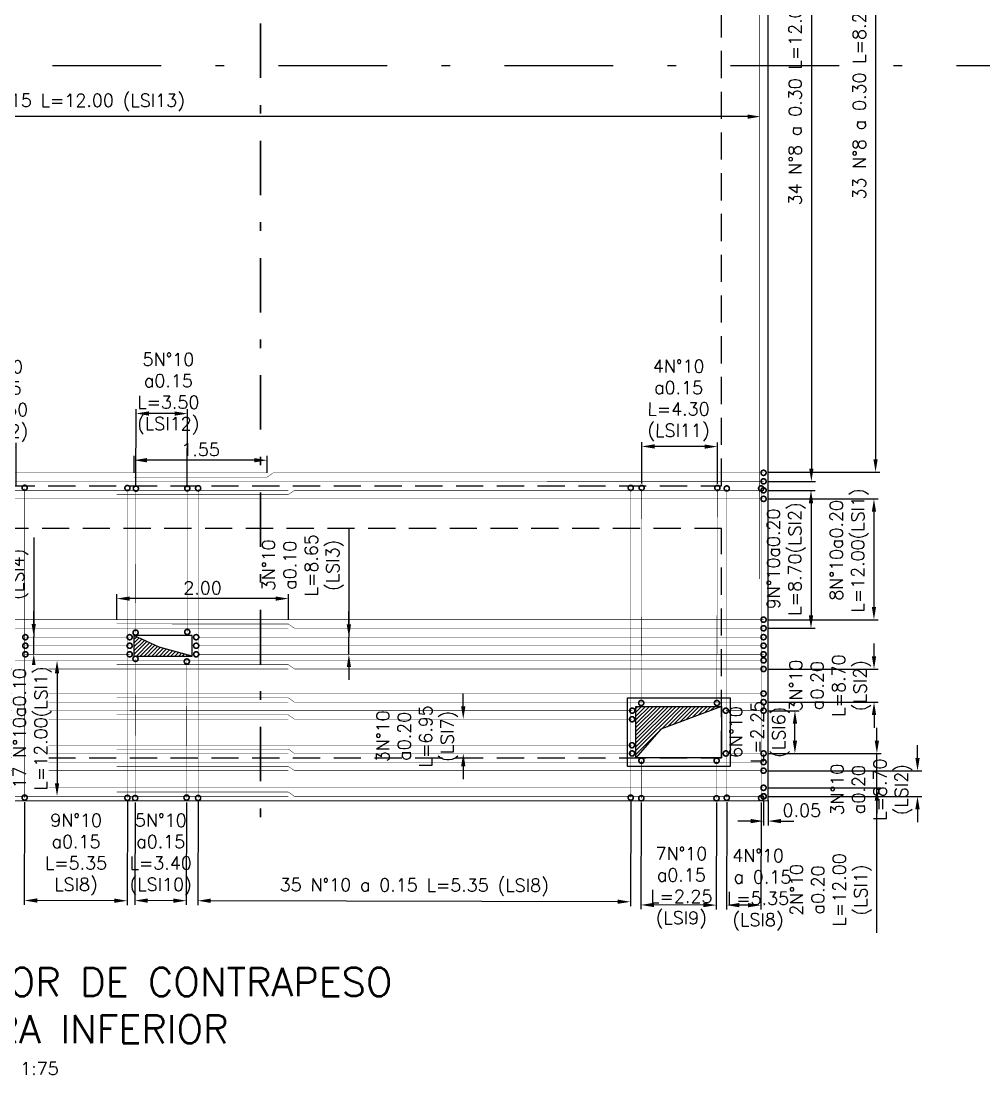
# Model space of a CAD drawing. Header units: metres. Extents: x 1080594 to 1081411, y 976871 to 977162.
# Drawn here: x 1081007.19 to 1081018.44, y 977027.62 to 977039.94 of the extents above; entities that cross this region are included whole.
import ezdxf

# ---------------------------------------------------------------- set-up
doc = ezdxf.new("R2010")
doc.units = ezdxf.units.M
doc.header["$LTSCALE"] = 25.4
for name, pattern in [('DASHDOT', [1, 0.5, -0.25, 0, -0.25]), ('DASHED2', [0.375, 0.25, -0.125]), ('HIDDEN', [0.375, 0.25, -0.125])]:
    doc.linetypes.add(name, pattern=pattern)
for name, color, linetype in [('CONTRAPESO', 3, 'Continuous'), ('DIMCONTRAPESO', 1, 'Continuous'), ('EJE PUENTE', 41, 'DASHDOT'), ('PROY', 9, 'HIDDEN'), ('PROYECC', 251, 'HIDDEN'), ('REF', 6, 'Continuous'), ('REF H', 6, 'Continuous'), ('REGL175', 7, 'Continuous')]:
    doc.layers.add(name, color=color, linetype=linetype)
doc.layers.add('COTA', color=1, linetype='Continuous', lineweight=30)
doc.layers.add('EJECONTRAPESO', color=41, linetype='DASHDOT', lineweight=30)
doc.styles.add('romans', font='romans.shx')
doc.dimstyles.new('Copy 75', dxfattribs={"dimtxt": 0.15, "dimasz": 0.15, "dimexe": 0.05, "dimexo": 0.05, "dimgap": 0.05, "dimtad": 1, "dimzin": 0, "dimdsep": 46, "dimtxsty": 'romans', "dimcen": 0.002, "dimclrd": 1, "dimclre": 1, "dimclrt": 3, "dimadec": 4, "dimazin": 0, "dimtfac": 1, "dimtofl": 0, "dimtmove": 1, "dimatfit": 3, "dimfxl": 1, "dimtolj": 1, "dimtzin": 0, "dimarcsym": 1})

# ---------------------------------------------------------------- blocks, each defined once
blk = doc.blocks.new('*D1448')
at = {"layer": 'Defpoints', "color": 0, "transparency": 16777216}
for p in [(1081015.872, 977044.18), (1081015.864, 977034.668), (1081017.172, 977034.668)]:
    blk.add_point(p, dxfattribs=at)
at = {"layer": 'DIMCONTRAPESO', "color": 1, "lineweight": -2, "transparency": 16777216}
for p, q in [((1081015.922, 977044.18), (1081017.222, 977044.18)), ((1081017.172, 977044.03), (1081017.172, 977034.818)), ((1081015.914, 977034.668), (1081017.222, 977034.668))]:
    blk.add_line(p, q, dxfattribs=at)
at = {"layer": 'DIMCONTRAPESO', "color": 1, "transparency": 16777216}
for points in [[(1081017.147, 977044.03), (1081017.197, 977044.03), (1081017.172, 977044.18)], [(1081017.147, 977034.818), (1081017.197, 977034.818), (1081017.172, 977034.668)]]:
    blk.add_solid(points, dxfattribs=at)
at = {"layer": 'DIMCONTRAPESO', "color": 3, "transparency": 16777216, "insert": (1081017.008, 977039.424), "char_height": 0.15, "attachment_point": 5, "rotation": 90, "style": 'romans'}
blk.add_mtext('\\A1;33 N°8 a 0.30 L=8.25 (LSI15)', dxfattribs=at)
blk = doc.blocks.new('*D1578')
at = {"layer": 'Defpoints', "color": 0, "transparency": 16777216}
for p in [(1081015.862, 977044.28), (1081015.864, 977034.559), (1081016.422, 977034.559)]:
    blk.add_point(p, dxfattribs=at)
at = {"layer": 'DIMCONTRAPESO', "color": 1, "lineweight": -2, "transparency": 16777216}
for p, q in [((1081015.912, 977044.28), (1081016.472, 977044.28)), ((1081016.422, 977044.13), (1081016.422, 977034.709)), ((1081015.914, 977034.559), (1081016.472, 977034.559))]:
    blk.add_line(p, q, dxfattribs=at)
at = {"layer": 'DIMCONTRAPESO', "color": 1, "transparency": 16777216}
for points in [[(1081016.397, 977044.13), (1081016.447, 977044.13), (1081016.422, 977044.28)], [(1081016.397, 977034.709), (1081016.447, 977034.709), (1081016.422, 977034.559)]]:
    blk.add_solid(points, dxfattribs=at)
at = {"layer": 'DIMCONTRAPESO', "color": 3, "transparency": 16777216, "insert": (1081016.258, 977039.42), "char_height": 0.15, "attachment_point": 5, "rotation": 90, "style": 'romans'}
blk.add_mtext('\\A1;34 N°8 a 0.30 L=12.00 (LSI14)', dxfattribs=at)
blk = doc.blocks.new('*D1451')
at = {"layer": 'Defpoints', "color": 0, "transparency": 16777216}
for p in [(1081015.864, 977030.878), (1081015.916, 977030.878), (1081015.916, 977030.589)]:
    blk.add_point(p, dxfattribs=at)
at = {"layer": 'DIMCONTRAPESO', "color": 1, "lineweight": -2, "transparency": 16777216}
for p, q in [((1081015.864, 977030.828), (1081015.864, 977030.539)), ((1081015.916, 977030.828), (1081015.916, 977030.539)), ((1081015.714, 977030.589), (1081015.564, 977030.589)), ((1081016.066, 977030.589), (1081016.216, 977030.589))]:
    blk.add_line(p, q, dxfattribs=at)
at = {"layer": 'DIMCONTRAPESO', "color": 1, "transparency": 16777216}
for points in [[(1081015.714, 977030.614), (1081015.714, 977030.564), (1081015.864, 977030.589)], [(1081016.066, 977030.614), (1081016.066, 977030.564), (1081015.916, 977030.589)]]:
    blk.add_solid(points, dxfattribs=at)
at = {"layer": 'DIMCONTRAPESO', "color": 3, "transparency": 16777216, "insert": (1081016.31, 977030.714), "char_height": 0.15, "attachment_point": 5, "style": 'romans'}
blk.add_mtext('\\A1;0.05', dxfattribs=at)
blk = doc.blocks.new('*D1452')
at = {"layer": 'Defpoints', "color": 0, "transparency": 16777216}
for p in [(1081015.864, 977034.354), (1081015.864, 977032.942), (1081017.153, 977032.942)]:
    blk.add_point(p, dxfattribs=at)
at = {"layer": 'DIMCONTRAPESO', "color": 1, "lineweight": -2, "transparency": 16777216}
for p, q in [((1081015.914, 977034.354), (1081017.203, 977034.354)), ((1081017.153, 977034.204), (1081017.153, 977033.092)), ((1081015.914, 977032.942), (1081017.203, 977032.942))]:
    blk.add_line(p, q, dxfattribs=at)
at = {"layer": 'DIMCONTRAPESO', "color": 1, "transparency": 16777216}
for points in [[(1081017.128, 977034.204), (1081017.178, 977034.204), (1081017.153, 977034.354)], [(1081017.128, 977033.092), (1081017.178, 977033.092), (1081017.153, 977032.942)]]:
    blk.add_solid(points, dxfattribs=at)
at = {"layer": 'DIMCONTRAPESO', "color": 3, "transparency": 16777216, "insert": (1081016.864, 977033.753), "char_height": 0.15, "attachment_point": 5, "rotation": 90, "style": 'romans'}
blk.add_mtext('\\A1;8N°10a0.20\\PL=12.00(LSI1)', dxfattribs=at)
blk = doc.blocks.new('*D1579')
at = {"layer": 'Defpoints', "color": 0, "transparency": 16777216}
for p in [(1081015.864, 977032.366), (1081017.154, 977032.366), (1081015.864, 977031.979)]:
    blk.add_point(p, dxfattribs=at)
at = {"layer": 'DIMCONTRAPESO', "color": 1, "lineweight": -2, "transparency": 16777216}
for p, q in [((1081017.154, 977032.516), (1081017.154, 977032.666)), ((1081015.914, 977032.366), (1081017.204, 977032.366)), ((1081015.914, 977031.979), (1081017.204, 977031.979)), ((1081017.154, 977031.829), (1081017.154, 977031.679))]:
    blk.add_line(p, q, dxfattribs=at)
at = {"layer": 'DIMCONTRAPESO', "color": 1, "transparency": 16777216}
for points in [[(1081017.129, 977032.516), (1081017.179, 977032.516), (1081017.154, 977032.366)], [(1081017.129, 977031.829), (1081017.179, 977031.829), (1081017.154, 977031.979)]]:
    blk.add_solid(points, dxfattribs=at)
at = {"layer": 'DIMCONTRAPESO', "color": 3, "transparency": 16777216, "insert": (1081016.64, 977032.173), "char_height": 0.15, "attachment_point": 5, "rotation": 90, "style": 'romans'}
blk.add_mtext('\\A1;3N°10\\Pa0.20\\PL=8.70\\P(LSI2)', dxfattribs=at)
blk = doc.blocks.new('*D1580')
at = {"layer": 'Defpoints', "color": 0, "transparency": 16777216}
for p in [(1081015.864, 977031.879), (1081016.23, 977031.879), (1081015.864, 977031.379)]:
    blk.add_point(p, dxfattribs=at)
at = {"layer": 'DIMCONTRAPESO', "color": 1, "lineweight": -2, "transparency": 16777216}
for p, q in [((1081015.914, 977031.879), (1081016.28, 977031.879)), ((1081016.23, 977031.529), (1081016.23, 977031.729)), ((1081015.914, 977031.379), (1081016.28, 977031.379))]:
    blk.add_line(p, q, dxfattribs=at)
at = {"layer": 'DIMCONTRAPESO', "color": 1, "transparency": 16777216}
for points in [[(1081016.205, 977031.729), (1081016.255, 977031.729), (1081016.23, 977031.879)], [(1081016.205, 977031.529), (1081016.255, 977031.529), (1081016.23, 977031.379)]]:
    blk.add_solid(points, dxfattribs=at)
at = {"layer": 'DIMCONTRAPESO', "color": 3, "transparency": 16777216, "insert": (1081015.815, 977031.629), "char_height": 0.15, "attachment_point": 5, "rotation": 90, "style": 'romans'}
blk.add_mtext('\\A1;6N°10\\PL=2.25\\P(LSI6)', dxfattribs=at)
blk = doc.blocks.new('*D1453')
at = {"layer": 'Defpoints', "color": 0, "transparency": 16777216}
for p in [(1081015.864, 977031.176), (1081017.662, 977031.176), (1081015.864, 977030.878)]:
    blk.add_point(p, dxfattribs=at)
at = {"layer": 'DIMCONTRAPESO', "color": 1, "lineweight": -2, "transparency": 16777216}
for p, q in [((1081017.662, 977031.326), (1081017.662, 977031.476)), ((1081015.914, 977031.176), (1081017.712, 977031.176)), ((1081015.914, 977030.878), (1081017.712, 977030.878)), ((1081017.662, 977030.728), (1081017.662, 977030.578))]:
    blk.add_line(p, q, dxfattribs=at)
at = {"layer": 'DIMCONTRAPESO', "color": 1, "transparency": 16777216}
for points in [[(1081017.637, 977031.326), (1081017.687, 977031.326), (1081017.662, 977031.176)], [(1081017.637, 977030.728), (1081017.687, 977030.728), (1081017.662, 977030.878)]]:
    blk.add_solid(points, dxfattribs=at)
at = {"layer": 'DIMCONTRAPESO', "color": 3, "transparency": 16777216, "insert": (1081017.123, 977030.957), "char_height": 0.15, "attachment_point": 5, "rotation": 90, "style": 'romans'}
blk.add_mtext('\\A1;3N°10\\Pa0.20\\PL=8.70\\P(LSI2)', dxfattribs=at)
blk = doc.blocks.new('*D1454')
at = {"layer": 'Defpoints', "color": 0, "transparency": 16777216}
for p in [(1081015.864, 977034.454), (1081015.863, 977032.842), (1081016.418, 977032.842)]:
    blk.add_point(p, dxfattribs=at)
at = {"layer": 'DIMCONTRAPESO', "color": 1, "lineweight": -2, "transparency": 16777216}
for p, q in [((1081015.914, 977034.454), (1081016.468, 977034.454)), ((1081016.418, 977034.304), (1081016.418, 977032.992)), ((1081015.913, 977032.842), (1081016.468, 977032.842))]:
    blk.add_line(p, q, dxfattribs=at)
at = {"layer": 'DIMCONTRAPESO', "color": 1, "transparency": 16777216}
for points in [[(1081016.393, 977034.304), (1081016.443, 977034.304), (1081016.418, 977034.454)], [(1081016.393, 977032.992), (1081016.443, 977032.992), (1081016.418, 977032.842)]]:
    blk.add_solid(points, dxfattribs=at)
at = {"layer": 'DIMCONTRAPESO', "color": 3, "transparency": 16777216, "insert": (1081016.129, 977033.653), "char_height": 0.15, "attachment_point": 5, "rotation": 90, "style": 'romans'}
blk.add_mtext('\\A1;9N°10a0.20\\PL=8.70(LSI2)', dxfattribs=at)
blk = doc.blocks.new('*D1582')
at = {"layer": 'Defpoints', "color": 0, "transparency": 16777216}
for p in [(1081012.356, 977031.78), (1081012.356, 977031.78), (1081012.356, 977031.38)]:
    blk.add_point(p, dxfattribs=at)
at = {"layer": 'DIMCONTRAPESO', "color": 1, "lineweight": -2, "transparency": 16777216}
for p, q in [((1081012.356, 977031.93), (1081012.356, 977032.08)), ((1081012.306, 977031.78), (1081012.306, 977031.78)), ((1081012.356, 977031.23), (1081012.356, 977031.08))]:
    blk.add_line(p, q, dxfattribs=at)
at = {"layer": 'DIMCONTRAPESO', "color": 1, "transparency": 16777216}
for points in [[(1081012.331, 977031.93), (1081012.381, 977031.93), (1081012.356, 977031.78)], [(1081012.331, 977031.23), (1081012.381, 977031.23), (1081012.356, 977031.38)]]:
    blk.add_solid(points, dxfattribs=at)
at = {"layer": 'DIMCONTRAPESO', "color": 3, "transparency": 16777216, "insert": (1081011.817, 977031.58), "char_height": 0.15, "attachment_point": 5, "rotation": 90, "style": 'romans'}
blk.add_mtext('\\A1;3N°10\\Pa0.20\\PL=6.95\\P(LSI7)', dxfattribs=at)
blk = doc.blocks.new('*D1455')
at = {"layer": 'Defpoints', "color": 0, "transparency": 16777216}
for p in [(1081011.02, 977032.738), (1081011.02, 977032.738), (1081011.02, 977032.538)]:
    blk.add_point(p, dxfattribs=at)
at = {"layer": 'DIMCONTRAPESO', "color": 1, "lineweight": -2, "transparency": 16777216}
for p, q in [((1081011.02, 977034.008), (1081011.02, 977032.738)), ((1081011.02, 977032.888), (1081011.02, 977033.038)), ((1081011.02, 977032.538), (1081011.02, 977032.738)), ((1081011.02, 977032.388), (1081011.02, 977032.238))]:
    blk.add_line(p, q, dxfattribs=at)
at = {"layer": 'DIMCONTRAPESO', "color": 1, "transparency": 16777216}
for points in [[(1081010.995, 977032.888), (1081011.045, 977032.888), (1081011.02, 977032.738)], [(1081010.995, 977032.388), (1081011.045, 977032.388), (1081011.02, 977032.538)]]:
    blk.add_solid(points, dxfattribs=at)
at = {"layer": 'DIMCONTRAPESO', "color": 3, "transparency": 16777216, "insert": (1081010.481, 977033.579), "char_height": 0.15, "attachment_point": 5, "rotation": 90, "style": 'romans'}
blk.add_mtext('\\A1;3N°10\\Pa0.10\\PL=8.65\\P(LSI3)', dxfattribs=at)
blk = doc.blocks.new('*D1459')
at = {"layer": 'Defpoints', "color": 0, "transparency": 16777216}
for p in [(1080998.979, 977038.821), (1080998.979, 977038.821), (1081015.829, 977038.821)]:
    blk.add_point(p, dxfattribs=at)
at = {"layer": 'DIMCONTRAPESO', "color": 1, "lineweight": -2, "transparency": 16777216}
blk.add_line((1081015.679, 977038.821), (1080999.129, 977038.821), dxfattribs=at)
at = {"layer": 'DIMCONTRAPESO', "color": 1, "transparency": 16777216}
for points in [[(1080999.129, 977038.846), (1080999.129, 977038.796), (1080998.979, 977038.821)], [(1081015.679, 977038.846), (1081015.679, 977038.796), (1081015.829, 977038.821)]]:
    blk.add_solid(points, dxfattribs=at)
at = {"layer": 'DIMCONTRAPESO', "color": 3, "transparency": 16777216, "insert": (1081007.404, 977038.986), "char_height": 0.15, "attachment_point": 5, "style": 'romans'}
blk.add_mtext('\\A1;114 N°8 a 0.15 L=12.00 (LSI13)', dxfattribs=at)
blk = doc.blocks.new('*D1460')
at = {"layer": 'Defpoints', "color": 0, "transparency": 16777216}
for p in [(1081009.259, 977030.888), (1081014.312, 977030.878), (1081009.256, 977029.658)]:
    blk.add_point(p, dxfattribs=at)
at = {"layer": 'DIMCONTRAPESO', "color": 1, "lineweight": -2, "transparency": 16777216}
for p, q in [((1081009.258, 977030.838), (1081009.256, 977029.608)), ((1081014.312, 977030.828), (1081014.309, 977029.596)), ((1081014.159, 977029.647), (1081009.406, 977029.658))]:
    blk.add_line(p, q, dxfattribs=at)
at = {"layer": 'DIMCONTRAPESO', "color": 1, "transparency": 16777216}
for points in [[(1081009.406, 977029.683), (1081009.406, 977029.633), (1081009.256, 977029.658)], [(1081014.159, 977029.672), (1081014.159, 977029.622), (1081014.309, 977029.646)]]:
    blk.add_solid(points, dxfattribs=at)
at = {"layer": 'DIMCONTRAPESO', "color": 3, "transparency": 16777216, "insert": (1081011.783, 977029.817), "char_height": 0.15, "attachment_point": 5, "rotation": 359.8664, "style": 'romans'}
blk.add_mtext('\\A1;35 N°10 a 0.15 L=5.35 (LSI8)', dxfattribs=at)
blk = doc.blocks.new('*D1461')
at = {"layer": 'Defpoints', "color": 0, "transparency": 16777216}
for p in [(1081008.433, 977030.886), (1081007.232, 977030.861), (1081007.23, 977029.661)]:
    blk.add_point(p, dxfattribs=at)
at = {"layer": 'DIMCONTRAPESO', "color": 1, "lineweight": -2, "transparency": 16777216}
for p, q in [((1081007.232, 977030.811), (1081007.229, 977029.611)), ((1081008.433, 977030.836), (1081008.43, 977029.608)), ((1081008.28, 977029.659), (1081007.38, 977029.661))]:
    blk.add_line(p, q, dxfattribs=at)
at = {"layer": 'DIMCONTRAPESO', "color": 1, "transparency": 16777216}
for points in [[(1081007.38, 977029.686), (1081007.379, 977029.636), (1081007.23, 977029.661)], [(1081008.28, 977029.684), (1081008.28, 977029.634), (1081008.43, 977029.658)]]:
    blk.add_solid(points, dxfattribs=at)
at = {"layer": 'DIMCONTRAPESO', "color": 3, "transparency": 16777216, "insert": (1081007.833, 977030.199), "char_height": 0.15, "attachment_point": 5, "rotation": 359.8664, "style": 'romans'}
blk.add_mtext('\\A1;9N°10\\Pa0.15\\PL=5.35\\PLSI8)', dxfattribs=at)
blk = doc.blocks.new('*D1462')
at = {"layer": 'Defpoints', "color": 0, "transparency": 16777216}
for p in [(1081014.435, 977030.855), (1081015.314, 977030.855), (1081014.432, 977029.609)]:
    blk.add_point(p, dxfattribs=at)
at = {"layer": 'DIMCONTRAPESO', "color": 1, "lineweight": -2, "transparency": 16777216}
for p, q in [((1081014.435, 977030.805), (1081014.432, 977029.559)), ((1081015.314, 977030.805), (1081015.311, 977029.557)), ((1081015.162, 977029.608), (1081014.582, 977029.609))]:
    blk.add_line(p, q, dxfattribs=at)
at = {"layer": 'DIMCONTRAPESO', "color": 1, "transparency": 16777216}
for points in [[(1081014.582, 977029.634), (1081014.582, 977029.584), (1081014.432, 977029.609)], [(1081015.162, 977029.633), (1081015.161, 977029.583), (1081015.312, 977029.607)]]:
    blk.add_solid(points, dxfattribs=at)
at = {"layer": 'DIMCONTRAPESO', "color": 3, "transparency": 16777216, "insert": (1081014.903, 977029.809), "char_height": 0.15, "attachment_point": 5, "rotation": 359.8664, "style": 'romans'}
blk.add_mtext('\\A1;7N°10\\Pa0.15\\PL=2.25\\P(LSI9)', dxfattribs=at)
blk = doc.blocks.new('*D1463')
at = {"layer": 'Defpoints', "color": 0, "transparency": 16777216}
for p in [(1081015.434, 977030.861), (1081015.835, 977030.857), (1081015.431, 977029.607)]:
    blk.add_point(p, dxfattribs=at)
at = {"layer": 'DIMCONTRAPESO', "color": 1, "lineweight": -2, "transparency": 16777216}
for p, q in [((1081015.434, 977030.811), (1081015.431, 977029.557)), ((1081015.835, 977030.807), (1081015.832, 977029.556)), ((1081015.682, 977029.606), (1081015.581, 977029.607))]:
    blk.add_line(p, q, dxfattribs=at)
at = {"layer": 'DIMCONTRAPESO', "color": 1, "transparency": 16777216}
for points in [[(1081015.581, 977029.632), (1081015.581, 977029.582), (1081015.431, 977029.607)], [(1081015.683, 977029.631), (1081015.682, 977029.581), (1081015.832, 977029.606)]]:
    blk.add_solid(points, dxfattribs=at)
at = {"layer": 'DIMCONTRAPESO', "color": 3, "transparency": 16777216, "insert": (1081015.799, 977029.786), "char_height": 0.15, "attachment_point": 5, "rotation": 359.8664, "style": 'romans'}
blk.add_mtext('\\A1;4N°10\\P a 0.15\\PL=5.35\\P(LSI8)', dxfattribs=at)
blk = doc.blocks.new('*D1464')
at = {"layer": 'Defpoints', "color": 0, "transparency": 16777216}
for p in [(1081008.524, 977030.857), (1081009.124, 977030.856), (1081008.521, 977029.66)]:
    blk.add_point(p, dxfattribs=at)
at = {"layer": 'DIMCONTRAPESO', "color": 1, "lineweight": -2, "transparency": 16777216}
for p, q in [((1081008.524, 977030.807), (1081008.521, 977029.61)), ((1081009.124, 977030.806), (1081009.121, 977029.609)), ((1081008.971, 977029.659), (1081008.671, 977029.66))]:
    blk.add_line(p, q, dxfattribs=at)
at = {"layer": 'DIMCONTRAPESO', "color": 1, "transparency": 16777216}
for points in [[(1081008.671, 977029.685), (1081008.671, 977029.635), (1081008.521, 977029.66)], [(1081008.971, 977029.684), (1081008.971, 977029.634), (1081009.121, 977029.659)]]:
    blk.add_solid(points, dxfattribs=at)
at = {"layer": 'DIMCONTRAPESO', "color": 3, "transparency": 16777216, "insert": (1081008.822, 977030.199), "char_height": 0.15, "attachment_point": 5, "rotation": 359.8664, "style": 'romans'}
blk.add_mtext('\\A1;5N°10\\Pa0.15\\PL=3.40\\P(LSI10)', dxfattribs=at)
blk = doc.blocks.new('*D1465')
at = {"layer": 'Defpoints', "color": 0, "transparency": 16777216}
for p in [(1081008.534, 977035.352), (1081008.532, 977034.444), (1081009.132, 977034.443)]:
    blk.add_point(p, dxfattribs=at)
at = {"layer": 'DIMCONTRAPESO', "color": 1, "lineweight": -2, "transparency": 16777216}
for p, q in [((1081008.532, 977034.494), (1081008.534, 977035.402)), ((1081008.984, 977035.351), (1081008.684, 977035.352)), ((1081009.132, 977034.493), (1081009.134, 977035.401))]:
    blk.add_line(p, q, dxfattribs=at)
at = {"layer": 'DIMCONTRAPESO', "color": 1, "transparency": 16777216}
for points in [[(1081008.684, 977035.377), (1081008.684, 977035.327), (1081008.534, 977035.352)], [(1081008.984, 977035.376), (1081008.984, 977035.326), (1081009.134, 977035.351)]]:
    blk.add_solid(points, dxfattribs=at)
at = {"layer": 'DIMCONTRAPESO', "color": 3, "transparency": 16777216, "insert": (1081008.911, 977035.584), "char_height": 0.15, "attachment_point": 5, "rotation": 359.8664, "style": 'romans'}
blk.add_mtext('\\A1;5N°10\\Pa0.15\\PL=3.50\\P(LSI12)', dxfattribs=at)
blk = doc.blocks.new('*D1466')
at = {"layer": 'Defpoints', "color": 0, "transparency": 16777216}
for p in [(1081014.441, 977034.967), (1081014.44, 977034.483), (1081015.324, 977034.482)]:
    blk.add_point(p, dxfattribs=at)
at = {"layer": 'DIMCONTRAPESO', "color": 1, "lineweight": -2, "transparency": 16777216}
for p, q in [((1081014.44, 977034.533), (1081014.441, 977035.017)), ((1081015.175, 977034.965), (1081014.591, 977034.967)), ((1081015.324, 977034.532), (1081015.325, 977035.015))]:
    blk.add_line(p, q, dxfattribs=at)
at = {"layer": 'DIMCONTRAPESO', "color": 1, "transparency": 16777216}
for points in [[(1081014.591, 977034.992), (1081014.591, 977034.942), (1081014.441, 977034.967)], [(1081015.175, 977034.99), (1081015.175, 977034.94), (1081015.325, 977034.965)]]:
    blk.add_solid(points, dxfattribs=at)
at = {"layer": 'DIMCONTRAPESO', "color": 3, "transparency": 16777216, "insert": (1081014.871, 977035.505), "char_height": 0.15, "attachment_point": 5, "rotation": 359.8664, "style": 'romans'}
blk.add_mtext('\\A1;4N°10\\Pa0.15\\PL=4.30\\P(LSI11)', dxfattribs=at)
blk = doc.blocks.new('*D1467')
at = {"layer": 'Defpoints', "color": 0, "transparency": 16777216}
for p in [(1081008.309, 977033.189), (1081008.309, 977032.893), (1081010.313, 977032.892)]:
    blk.add_point(p, dxfattribs=at)
at = {"layer": 'DIMCONTRAPESO', "color": 1, "lineweight": -2, "transparency": 16777216}
for p, q in [((1081008.309, 977032.943), (1081008.309, 977033.239)), ((1081010.313, 977032.942), (1081010.313, 977033.239)), ((1081010.163, 977033.189), (1081008.459, 977033.189))]:
    blk.add_line(p, q, dxfattribs=at)
at = {"layer": 'DIMCONTRAPESO', "color": 1, "transparency": 16777216}
for points in [[(1081008.459, 977033.214), (1081008.459, 977033.164), (1081008.309, 977033.189)], [(1081010.163, 977033.214), (1081010.163, 977033.164), (1081010.313, 977033.189)]]:
    blk.add_solid(points, dxfattribs=at)
at = {"layer": 'DIMCONTRAPESO', "color": 3, "transparency": 16777216, "insert": (1081009.311, 977033.314), "char_height": 0.15, "attachment_point": 5, "style": 'romans'}
blk.add_mtext('\\A1;2.00', dxfattribs=at)
blk = doc.blocks.new('*D1468')
at = {"layer": 'Defpoints', "color": 0, "transparency": 16777216}
for p in [(1081007.339, 977032.743), (1081007.339, 977032.743), (1081007.339, 977032.543)]:
    blk.add_point(p, dxfattribs=at)
at = {"layer": 'DIMCONTRAPESO', "color": 1, "lineweight": -2, "transparency": 16777216}
for p, q in [((1081007.339, 977033.903), (1081007.339, 977032.743)), ((1081007.339, 977032.893), (1081007.339, 977033.043)), ((1081007.339, 977032.543), (1081007.339, 977032.743)), ((1081007.339, 977032.393), (1081007.339, 977032.243))]:
    blk.add_line(p, q, dxfattribs=at)
at = {"layer": 'DIMCONTRAPESO', "color": 1, "transparency": 16777216}
for points in [[(1081007.314, 977032.893), (1081007.364, 977032.893), (1081007.339, 977032.743)], [(1081007.314, 977032.393), (1081007.364, 977032.393), (1081007.339, 977032.543)]]:
    blk.add_solid(points, dxfattribs=at)
at = {"layer": 'DIMCONTRAPESO', "color": 3, "transparency": 16777216, "insert": (1081006.799, 977033.475), "char_height": 0.15, "attachment_point": 5, "rotation": 90, "style": 'romans'}
blk.add_mtext('\\A1;3N°10\\Pa0.10\\PL=3.55\\P(LSI4)', dxfattribs=at)
blk = doc.blocks.new('*D1474')
at = {"layer": 'Defpoints', "color": 0, "transparency": 16777216}
for p in [(1081007.611, 977032.467), (1081007.611, 977030.879), (1081007.611, 977030.879)]:
    blk.add_point(p, dxfattribs=at)
at = {"layer": 'DIMCONTRAPESO', "color": 1, "lineweight": -2, "transparency": 16777216}
for p, q in [((1081007.611, 977032.317), (1081007.611, 977031.029)), ((1081007.661, 977030.879), (1081007.661, 977030.879))]:
    blk.add_line(p, q, dxfattribs=at)
at = {"layer": 'DIMCONTRAPESO', "color": 3, "transparency": 16777216, "insert": (1081007.322, 977031.673), "char_height": 0.15, "attachment_point": 5, "rotation": 90, "style": 'romans', "bg_fill": 3, "box_fill_scale": 1.1, "bg_fill_color": 256, "bg_fill_true_color": 13158600, "bg_fill_transparency": 0}
blk.add_mtext('\\A1;17 N°10a0.10\\PL=12.00(LSI1)', dxfattribs=at)
at = {"layer": 'DIMCONTRAPESO', "color": 1, "transparency": 16777216}
for points in [[(1081007.586, 977032.317), (1081007.636, 977032.317), (1081007.611, 977032.467)], [(1081007.586, 977031.029), (1081007.636, 977031.029), (1081007.611, 977030.879)]]:
    blk.add_solid(points, dxfattribs=at)
blk = doc.blocks.new('*D1483')
at = {"layer": 'Defpoints', "color": 0, "transparency": 16777216}
for p in [(1081006.533, 977034.96), (1081006.532, 977034.449), (1081007.132, 977034.447)]:
    blk.add_point(p, dxfattribs=at)
at = {"layer": 'DIMCONTRAPESO', "color": 1, "lineweight": -2, "transparency": 16777216}
for p, q in [((1081006.532, 977034.499), (1081006.533, 977035.01)), ((1081006.983, 977034.959), (1081006.683, 977034.959)), ((1081007.132, 977034.497), (1081007.133, 977035.008))]:
    blk.add_line(p, q, dxfattribs=at)
at = {"layer": 'DIMCONTRAPESO', "color": 1, "transparency": 16777216}
for points in [[(1081006.683, 977034.984), (1081006.683, 977034.934), (1081006.533, 977034.96)], [(1081006.983, 977034.984), (1081006.983, 977034.934), (1081007.133, 977034.958)]]:
    blk.add_solid(points, dxfattribs=at)
at = {"layer": 'DIMCONTRAPESO', "color": 3, "transparency": 16777216, "insert": (1081006.911, 977035.498), "char_height": 0.15, "attachment_point": 5, "rotation": 359.8664, "style": 'romans'}
blk.add_mtext('\\A1;5N°10\\Pa0.15\\PL=3.50\\P(LSI12)', dxfattribs=at)
blk = doc.blocks.new('*D1487')
at = {"layer": 'Defpoints', "color": 0, "transparency": 16777216}
for p in [(1081015.864, 977031.378), (1081017.187, 977031.378), (1081015.864, 977030.978)]:
    blk.add_point(p, dxfattribs=at)
at = {"layer": 'DIMCONTRAPESO', "color": 1, "lineweight": -2, "transparency": 16777216}
for p, q in [((1081017.187, 977031.528), (1081017.187, 977031.678)), ((1081015.914, 977031.378), (1081017.237, 977031.378)), ((1081017.187, 977030.978), (1081017.187, 977031.378)), ((1081015.914, 977030.978), (1081017.237, 977030.978)), ((1081017.187, 977029.285), (1081017.187, 977030.978)), ((1081017.187, 977030.828), (1081017.187, 977030.678))]:
    blk.add_line(p, q, dxfattribs=at)
at = {"layer": 'DIMCONTRAPESO', "color": 1, "transparency": 16777216}
for points in [[(1081017.162, 977031.528), (1081017.212, 977031.528), (1081017.187, 977031.378)], [(1081017.162, 977030.828), (1081017.212, 977030.828), (1081017.187, 977030.978)]]:
    blk.add_solid(points, dxfattribs=at)
at = {"layer": 'DIMCONTRAPESO', "color": 3, "transparency": 16777216, "insert": (1081016.648, 977029.785), "char_height": 0.15, "attachment_point": 5, "rotation": 90, "style": 'romans'}
blk.add_mtext('\\A1;2N°10\\Pa0.20\\PL=12.00\\P(LSI1)', dxfattribs=at)
blk = doc.blocks.new('*D1526')
at = {"layer": 'Defpoints', "color": 0, "transparency": 16777216}
for p in [(1081008.511, 977034.806), (1081008.511, 977034.608), (1081010.064, 977034.607)]:
    blk.add_point(p, dxfattribs=at)
at = {"layer": 'DIMCONTRAPESO', "color": 1, "lineweight": -2, "transparency": 16777216}
for p, q in [((1081008.511, 977034.658), (1081008.511, 977034.856)), ((1081010.064, 977034.657), (1081010.064, 977034.856)), ((1081009.914, 977034.806), (1081008.661, 977034.806))]:
    blk.add_line(p, q, dxfattribs=at)
at = {"layer": 'DIMCONTRAPESO', "color": 1, "transparency": 16777216}
for points in [[(1081008.661, 977034.831), (1081008.661, 977034.781), (1081008.511, 977034.806)], [(1081009.914, 977034.831), (1081009.914, 977034.781), (1081010.064, 977034.806)]]:
    blk.add_solid(points, dxfattribs=at)
at = {"layer": 'DIMCONTRAPESO', "color": 3, "transparency": 16777216, "insert": (1081009.288, 977034.931), "char_height": 0.15, "attachment_point": 5, "style": 'romans'}
blk.add_mtext('\\A1;1.55', dxfattribs=at)
blk = doc.blocks.new('A$C17240F3A')
at = {"layer": 'REF', "ltscale": 0.1, "const_width": 0.06}
for points in [[(0.01, 3.639, -1), (0.029, 3.639, -1)], [(0.01, 0.019, -1), (0.029, 0.019, -1)]]:
    blk.add_lwpolyline(points, format="xyb", close=True, dxfattribs=at)
at = {"layer": 'REF', "ltscale": 0.1, "const_width": 0.005}
blk.add_lwpolyline([(0.019, 3.628), (0.019, 0.019)], dxfattribs=at)

msp = doc.modelspace()

# ---------------------------------------------------------------- hatches: boundary and pattern name
at = {"layer": 'DIMCONTRAPESO'}
h = msp.add_hatch(dxfattribs=at)
h.set_pattern_fill('ANSI31', color=9, scale=0.01)
h.set_pattern_definition([(45, (344.475682, -1.409355), (-0.0224506403027, 0.0224506403027), [])])
h.paths.add_polyline_path([(1081008.50949, 977032.517882), (1081009.190811, 977032.517882), (1081008.80438, 977032.619876), (1081008.50949, 977032.757882)])
h = msp.add_hatch(dxfattribs=at)
h.set_pattern_fill('ANSI31', color=9, scale=0.01)
h.set_pattern_definition([(45, (338.321763, -15.581492), (-0.0224506403027, 0.0224506403027), [])])
h.paths.add_polyline_path([(1081014.373124, 977031.928111), (1081015.373048, 977031.928111), (1081014.663087, 977031.661538), (1081014.373124, 977031.328111)])

# ---------------------------------------------------------------- linework, layer by layer
at = {"layer": 'CONTRAPESO'}
for points in [[(1081015.915779, 977048.00955), (1080998.913048, 977048.00955), (1080998.913048, 977030.827608), (1081015.915779, 977030.828608)], [(1081009.190811, 977032.757882), (1081008.50949, 977032.757608), (1081008.50949, 977032.517608), (1081009.190811, 977032.517882)], [(1081015.373048, 977031.328111), (1081014.373124, 977031.328111), (1081014.373124, 977031.928111), (1081015.373048, 977031.928111)]]:
    msp.add_lwpolyline(points, close=True, dxfattribs=at)
at = {"layer": 'DIMCONTRAPESO', "color": 2}
for points in [[(1081009.190811, 977032.517882), (1081008.80438, 977032.619876), (1081008.50949, 977032.757608)], [(1081015.373048, 977031.928111), (1081014.663087, 977031.661538), (1081014.373124, 977031.328111)]]:
    msp.add_lwpolyline(points, dxfattribs=at)
at = {"layer": 'EJE PUENTE', "ltscale": 0.1}
msp.add_lwpolyline([(1080965.318063, 977039.41891), (1081093.481143, 977039.41891)], dxfattribs=at)
at = {"layer": 'EJECONTRAPESO', "ltscale": 0.05}
msp.add_lwpolyline([(1081009.985805, 977049.498915), (1081009.985805, 977030.445989)], dxfattribs=at)
at = {"layer": 'PROY', "color": 252, "ltscale": 0.05}
msp.add_lwpolyline([(1081015.373048, 977034.508608), (1081015.373048, 977044.334456), (1080999.413048, 977044.334456), (1080999.413048, 977034.508608)], close=True, dxfattribs=at)
at = {"layer": 'PROY', "color": 252, "linetype": 'DASHED2', "ltscale": 0.05}
msp.add_lwpolyline([(1080999.413048, 977031.328108), (1080999.413048, 977031.328108), (1081015.373048, 977031.328108), (1081015.373048, 977034.008608), (1080999.413048, 977034.008608), (1080999.413048, 977031.328108)], dxfattribs=at)
at = {"layer": 'PROYECC'}
msp.add_lwpolyline([(1081015.473048, 977031.228111), (1081014.273124, 977031.228111), (1081014.273124, 977032.028111), (1081015.473048, 977032.028111)], close=True, dxfattribs=at)
at = {"layer": 'REF', "ltscale": 0.1, "const_width": 0.005}
for points in [[(1081015.814414, 977045.41891), (1081015.814028, 977033.41891)], [(1081008.532141, 977034.463269), (1081008.528078, 977032.791917)], [(1081009.13201, 977034.471642), (1081009.132037, 977032.799771)], [(1081014.312158, 977034.472564), (1081014.312172, 977030.863309)], [(1081014.440152, 977034.471388), (1081014.434073, 977031.979247)], [(1081015.323937, 977034.470688), (1081015.31786, 977031.9792)], [(1081015.434111, 977034.470663), (1081015.434125, 977030.861407)], [(1081015.835358, 977034.485191), (1081015.835385, 977030.863747)], [(1081008.527098, 977032.484779), (1081008.523351, 977030.857814)], [(1081009.126964, 977032.454071), (1081009.123212, 977030.86307)], [(1081015.423048, 977031.879171), (1081015.863569, 977031.879144)], [(1081015.423048, 977031.379189), (1081015.863569, 977031.379144)], [(1081014.435929, 977031.295192), (1081014.435929, 977030.855341)], [(1081015.314444, 977031.295192), (1081015.314444, 977030.855341)]]:
    msp.add_lwpolyline(points, dxfattribs=at)
at = {"layer": 'REF', "ltscale": 0.1, "const_width": 0.06}
for points in [[(1081008.541693, 977034.474726, 1), (1081008.522643, 977034.47477, 1)], [(1081009.141562, 977034.477202, 1), (1081009.122512, 977034.477247, 1)], [(1081014.321876, 977034.482844, 1), (1081014.302826, 977034.482888, 1)], [(1081014.449704, 977034.482844, 1), (1081014.430654, 977034.482889, 1)], [(1081015.333489, 977034.482145, 1), (1081015.31444, 977034.48219, 1)], [(1081015.443636, 977034.476078, 1), (1081015.424586, 977034.476077, 1)], [(1081015.84491, 977034.476056, 1), (1081015.82586, 977034.4761, 1)], [(1081008.538136, 977032.791776, 1), (1081008.519086, 977032.791821, 1)], [(1081009.141562, 977032.799749, 1), (1081009.122512, 977032.799793, 1)], [(1081008.537156, 977032.48465, 1), (1081008.518106, 977032.484695, 1)], [(1081009.137022, 977032.453942, 1), (1081009.117972, 977032.453987, 1)], [(1081014.444174, 977031.969124, 1), (1081014.425124, 977031.969168, 1)], [(1081015.32796, 977031.968425, 1), (1081015.30891, 977031.968469, 1)], [(1081014.445987, 977031.295082, 1), (1081014.426937, 977031.295126, 1)], [(1081015.324502, 977031.295082, 1), (1081015.305452, 977031.295126, 1)], [(1081008.532876, 977030.857791, 1), (1081008.513826, 977030.857836, 1)], [(1081009.133272, 977030.863685, 1), (1081009.114222, 977030.863729, 1)], [(1081014.321683, 977030.863311, 1), (1081014.302633, 977030.863309, 1)], [(1081014.445006, 977030.855318, 1), (1081014.425956, 977030.855362, 1)], [(1081015.323521, 977030.855318, 1), (1081015.304471, 977030.855362, 1)], [(1081015.443636, 977030.86141, 1), (1081015.424586, 977030.861408, 1)], [(1081015.84491, 977030.857415, 1), (1081015.82586, 977030.85746, 1)]]:
    msp.add_lwpolyline(points, format="xyb", close=True, dxfattribs=at)
at = {"layer": 'REF H', "ltscale": 0.1, "const_width": 0.06}
for points in [[(1081015.873094, 977034.658924, -1), (1081015.854044, 977034.658924, -1)], [(1081015.873094, 977034.558924, -1), (1081015.854044, 977034.558924, -1)], [(1081015.873094, 977034.454459, -1), (1081015.854044, 977034.454459, -1)], [(1081015.873094, 977034.354459, -1), (1081015.854044, 977034.354459, -1)], [(1081015.87326, 977032.942433, 1), (1081015.85421, 977032.942433, 1)], [(1081015.873149, 977032.842429, 1), (1081015.854099, 977032.842429, 1)], [(1081007.25039, 977032.737886, -1), (1081007.23134, 977032.737886, -1)], [(1081008.469069, 977032.737886, -1), (1081008.450019, 977032.737886, -1)], [(1081009.24608, 977032.737886, -1), (1081009.22703, 977032.737886, -1)], [(1081015.873149, 977032.738367, 1), (1081015.854099, 977032.738367, 1)], [(1081007.25039, 977032.637886, -1), (1081007.23134, 977032.637886, -1)], [(1081008.469069, 977032.637886, -1), (1081008.450019, 977032.637886, -1)], [(1081009.24608, 977032.637886, -1), (1081009.22703, 977032.637886, -1)], [(1081015.873149, 977032.638367, 1), (1081015.854099, 977032.638367, 1)], [(1081007.25039, 977032.537886, -1), (1081007.23134, 977032.537886, -1)], [(1081008.469069, 977032.537886, -1), (1081008.450019, 977032.537886, -1)], [(1081009.24608, 977032.537886, -1), (1081009.22703, 977032.537886, -1)], [(1081015.873094, 977032.537882, 1), (1081015.854044, 977032.537882, 1)], [(1081015.873211, 977032.466695, 1), (1081015.854161, 977032.466695, 1)], [(1081015.873094, 977032.366204, 1), (1081015.854044, 977032.366204, 1)], [(1081015.873161, 977032.079144, 1), (1081015.854111, 977032.079144, 1)], [(1081015.87316, 977031.979147, 1), (1081015.85411, 977031.979147, 1)], [(1081014.339206, 977031.879617, 1), (1081014.320156, 977031.879617, 1)], [(1081015.432573, 977031.879171, 1), (1081015.413523, 977031.879171, 1)], [(1081015.873149, 977031.879144, 1), (1081015.854099, 977031.879144, 1)], [(1081014.337701, 977031.779313, 1), (1081014.318651, 977031.779313, 1)], [(1081014.336214, 977031.475669, 1), (1081014.317164, 977031.475669, 1)], [(1081014.337566, 977031.379492, 1), (1081014.318516, 977031.379492, 1)], [(1081015.43256, 977031.379178, 1), (1081015.41351, 977031.379178, 1)], [(1081015.873136, 977031.379151, 1), (1081015.854086, 977031.379151, 1)], [(1081015.873113, 977031.278085, 1), (1081015.854063, 977031.278085, 1)], [(1081015.873115, 977031.178092, 1), (1081015.854065, 977031.178092, 1)], [(1081015.873083, 977030.97752, 1), (1081015.854033, 977030.97752, 1)], [(1081015.873094, 977030.978328, 1), (1081015.854044, 977030.978328, 1)], [(1081015.873083, 977030.877522, 1), (1081015.854033, 977030.877522, 1)], [(1081015.873094, 977030.87833, 1), (1081015.854044, 977030.87833, 1)], [(1081015.875303, 977030.878322, 1), (1081015.856253, 977030.878322, 1)]]:
    msp.add_lwpolyline(points, format="xyb", close=True, dxfattribs=at)
at = {"layer": 'REF H', "ltscale": 0.1, "const_width": 0.005}
for points in [[(1081010.064757, 977034.658362), (1080998.963048, 977034.658362)], [(1081008.511179, 977034.607925), (1081010.064757, 977034.608453), (1081010.13565, 977034.658359), (1081015.863569, 977034.658924)], [(1081010.313048, 977034.453897), (1080998.963048, 977034.453897)], [(1081004.514363, 977034.507925), (1081006.517941, 977034.508453), (1081006.588834, 977034.558359), (1081015.863569, 977034.558924)], [(1081008.30947, 977034.40346), (1081010.313048, 977034.403988), (1081010.383941, 977034.453894), (1081015.863569, 977034.454459)], [(1081004.514363, 977034.30346), (1081006.517941, 977034.303988), (1081006.588834, 977034.353894), (1081015.863569, 977034.354459)], [(1081004.514167, 977032.99287), (1081006.517745, 977032.992342), (1081006.588638, 977032.942436), (1081015.863735, 977032.942363)], [(1081010.312852, 977032.842433), (1080998.962852, 977032.842433)], [(1081008.309274, 977032.89287), (1081010.312852, 977032.892342), (1081010.383745, 977032.842436), (1081015.863373, 977032.842429)], [(1081008.45949, 977032.737882), (1081007.240811, 977032.737882)], [(1081015.863569, 977032.737882), (1081009.253849, 977032.737882)], [(1081008.45949, 977032.637882), (1081007.240811, 977032.637882)], [(1081015.863569, 977032.637882), (1081009.253605, 977032.637882)], [(1081008.45949, 977032.537882), (1081007.240811, 977032.537882)], [(1081015.863569, 977032.537882), (1081009.253361, 977032.537882)], [(1081010.313048, 977032.366766), (1080998.963048, 977032.366766)], [(1081004.514363, 977032.417202), (1081006.517941, 977032.416675), (1081006.588834, 977032.466768), (1081015.863569, 977032.466204)], [(1081008.30947, 977032.417202), (1081010.313048, 977032.416675), (1081010.383941, 977032.366768), (1081015.863569, 977032.366204)], [(1081004.514363, 977032.130143), (1081006.517941, 977032.129615), (1081006.588834, 977032.079709), (1081015.863569, 977032.079144)], [(1081008.30947, 977032.030143), (1081010.313048, 977032.029615), (1081010.383941, 977031.979709), (1081015.863569, 977031.979144)], [(1081010.313048, 977031.979706), (1080998.963048, 977031.979706)], [(1081002.979681, 977031.930546), (1081004.983259, 977031.930019), (1081005.054152, 977031.880112), (1081014.329681, 977031.879617)], [(1081010.313048, 977031.779706), (1080998.963048, 977031.779706)], [(1081008.30947, 977031.830143), (1081010.313048, 977031.829615), (1081010.383941, 977031.779709), (1081014.328176, 977031.779313)], [(1081002.981779, 977031.526103), (1081004.985358, 977031.525575), (1081005.05625, 977031.475669), (1081014.326475, 977031.475669)], [(1081010.313048, 977031.379706), (1080998.963048, 977031.379706)], [(1081008.30947, 977031.430143), (1081010.313048, 977031.429615), (1081010.383941, 977031.379709), (1081014.328041, 977031.379492)], [(1081004.514363, 977031.329083), (1081006.517941, 977031.328556), (1081006.588834, 977031.278649), (1081015.863569, 977031.278085)], [(1081010.313048, 977031.178647), (1080998.963048, 977031.178647)], [(1081008.30947, 977031.229083), (1081010.313048, 977031.228556), (1081010.383941, 977031.178649), (1081015.863569, 977031.178085)], [(1081004.514352, 977031.028519), (1081006.51793, 977031.027991), (1081006.588823, 977030.978085), (1081015.863558, 977030.97752)], [(1081004.514363, 977031.029327), (1081006.517941, 977031.0288), (1081006.588834, 977030.978893), (1081015.863569, 977030.978328)], [(1081010.313037, 977030.878082), (1080998.963037, 977030.878082)], [(1081010.313048, 977030.87889), (1080998.963048, 977030.87889)], [(1081008.309459, 977030.928519), (1081010.313037, 977030.927991), (1081010.38393, 977030.878085), (1081015.863558, 977030.87752)], [(1081008.30947, 977030.929327), (1081010.313048, 977030.9288), (1081010.383941, 977030.878893), (1081015.863569, 977030.878328)]]:
    msp.add_lwpolyline(points, dxfattribs=at)

# ---------------------------------------------------------------- block references
at = {"layer": 'COTA', "color": 2, "xscale": -1}
for p in [(1081008.452775, 977030.841674), (1081009.278538, 977030.839749)]:
    msp.add_blockref('A$C17240F3A', p, dxfattribs=at)

# ---------------------------------------------------------------- texts
at = {"layer": 'REGL175', "insert": (1081000.738095, 977028.872971), "char_height": 0.33, "width": 12.63271454, "attachment_point": 1, "style": 'romans'}
msp.add_mtext('\\pi1.9093;{\\C0;EJE D LOSA SUPERIOR DE CONTRAPESO\\P\\pi3.0635;REFUERZO CARA INFERIOR\\P\\pi5.6128;\\H0.45455x;\\C3;ESCALA 1:75}', dxfattribs=at)

# ---------------------------------------------------------------- dimensions: what is measured, and where the dimension line sits
at = {"layer": 'DIMCONTRAPESO', "color": 2}
for base, p1, p2, angle, text, picture, middle in [((1081016.422415, 977034.558924), (1081015.862446, 977044.280253), (1081015.863569, 977034.558924), 90, '34 N°8 a 0.30 L=12.00 (LSI14)', '*D1578', (1081016.25813, 977039.419589)), ((1081017.172409, 977034.668449), (1081015.871995, 977044.180255), (1081015.86356, 977034.668449), 90, '33 N°8 a 0.30 L=8.25 (LSI15)', '*D1448', (1081017.008123, 977039.424352)), ((1080998.979002, 977038.821328), (1081015.829073, 977038.821328), (1080998.979002, 977038.821328), 180, '114 N°8 a 0.15 L=12.00 (LSI13)', '*D1459', (1081007.404037, 977038.985613)), ((1081009.255743, 977029.658209), (1081014.312172, 977030.878488), (1081009.25861, 977030.888068), 179.8664404, '35 N°10 a 0.15 L=5.35 (LSI8)', '*D1460', (1081011.782905, 977029.816604))]:
    dim = msp.add_linear_dim(base=base, p1=p1, p2=p2, angle=angle, text=text, dimstyle='Copy 75', dxfattribs=at)
    dim.commit()
    dim.dimension.update_dxf_attribs({"geometry": picture, "text_midpoint": middle})
for base, p1, p2, angle, text, picture, middle in [((1081008.534156, 977035.352164), (1081009.132037, 977034.442687), (1081008.532039, 977034.444086), 179.8664404, '5N°10\\Pa0.15\\PL=3.50\\P(LSI12)', '*D1465', (1081008.909678, 977035.044292)), ((1081006.533236, 977034.959797), (1081007.132043, 977034.447349), (1081006.532044, 977034.448748), 179.8664404, '5N°10\\Pa0.15\\PL=3.50\\P(LSI12)', '*D1483', (1081006.909683, 977034.95892)), ((1081014.441307, 977034.967047), (1081015.323965, 977034.482167), (1081014.440179, 977034.482867), 179.8664404, '4N°10\\Pa0.15\\PL=4.30\\P(LSI11)', '*D1466', (1081014.869722, 977034.966049)), ((1081016.418286, 977032.842429), (1081015.863549, 977034.454459), (1081015.863373, 977032.842429), 270, '9N°10a0.20\\PL=8.70(LSI2)', '*D1454', (1081016.418286, 977033.652635)), ((1081017.153039, 977032.942363), (1081015.863569, 977034.354459), (1081015.863735, 977032.942363), 270, '8N°10a0.20\\PL=12.00(LSI1)', '*D1452', (1081017.153039, 977033.752635)), ((1081011.019823, 977032.737882), (1081011.019823, 977032.537882), (1081011.019823, 977032.737882), 270, '3N°10\\Pa0.10\\PL=8.65\\P(LSI3)', '*D1455', (1081011.023366, 977033.579122)), ((1081007.338624, 977032.743345), (1081007.338624, 977032.543345), (1081007.338624, 977032.743345), 270, '3N°10\\Pa0.10\\PL=3.55\\P(LSI4)', '*D1468', (1081007.342166, 977033.474571)), ((1081017.154047, 977032.366204), (1081015.863569, 977031.979144), (1081015.863609, 977032.366204), 270, '3N°10\\Pa0.20\\PL=8.70\\P(LSI2)', '*D1579', (1081017.179047, 977032.172674)), ((1081012.355991, 977031.779511), (1081012.355991, 977031.3796), (1081012.356059, 977031.779511), 270, '3N°10\\Pa0.20\\PL=6.95\\P(LSI7)', '*D1582', (1081012.355991, 977031.579556)), ((1081016.229562, 977031.879144), (1081015.863508, 977031.379144), (1081015.863569, 977031.879144), 270, '6N°10\\PL=2.25\\P(LSI6)', '*D1580', (1081016.229562, 977031.629144)), ((1081017.187113, 977031.378074), (1081015.863575, 977030.978323), (1081015.863575, 977031.378074), 270, '2N°10\\Pa0.20\\PL=12.00\\P(LSI1)', '*D1487', (1081017.662252, 977029.785276)), ((1081017.662246, 977031.17627), (1081015.863569, 977030.878328), (1081015.863569, 977031.17627), 270, '3N°10\\Pa0.20\\PL=8.70\\P(LSI2)', '*D1453', (1081017.662246, 977030.956628)), ((1081007.229514, 977029.661296), (1081008.432839, 977030.886191), (1081007.23231, 977030.860751), 179.8664404, '9N°10\\Pa0.15\\PL=5.35\\PLSI8)', '*D1461', (1081007.831787, 977029.660009)), ((1081008.521034, 977029.660033), (1081009.123824, 977030.856342), (1081008.523824, 977030.857175), 179.8664404, '5N°10\\Pa0.15\\PL=3.40\\P(LSI10)', '*D1464', (1081008.821033, 977029.659334)), ((1081014.432043, 977029.60927), (1081015.314444, 977030.855341), (1081014.434948, 977030.855341), 179.8664404, '7N°10\\Pa0.15\\PL=2.25\\P(LSI9)', '*D1462', (1081014.901618, 977029.269954)), ((1081015.4312, 977029.606941), (1081015.835385, 977030.857438), (1081015.434125, 977030.861407), 179.8664404, '4N°10\\P a 0.15\\PL=5.35\\P(LSI8)', '*D1463', (1081015.798, 977029.246217))]:
    dim = msp.add_linear_dim(base=base, p1=p1, p2=p2, angle=angle, text=text, dimstyle='Copy 75', dxfattribs=at)
    dim.commit()
    dim.dimension.update_dxf_attribs({"geometry": picture, "text_midpoint": middle, "dimtype": 160})
for base, p1, p2, picture, middle in [((1081008.510728, 977034.805825), (1081010.064306, 977034.607398), (1081008.510728, 977034.607925), '*D1526', (1081009.287517, 977034.930825)), ((1081008.30947, 977033.188669), (1081010.313048, 977032.892342), (1081008.30947, 977032.89287), '*D1467', (1081009.311259, 977033.313669))]:
    dim = msp.add_linear_dim(base=base, p1=p1, p2=p2, angle=180, dimstyle='Copy 75', dxfattribs=at)
    dim.commit()
    dim.dimension.update_dxf_attribs({"geometry": picture, "text_midpoint": middle})
dim = msp.add_linear_dim(base=(1081015.915779, 977030.588559), p1=(1081015.863569, 977030.87833), p2=(1081015.915779, 977030.878328), angle=180, dimstyle='Copy 75', dxfattribs=at)
dim.commit()
dim.dimension.update_dxf_attribs({"geometry": '*D1451', "text_midpoint": (1081016.309798, 977030.588559), "dimtype": 160})

# ---------------------------------------------------------------- next in the draw order: dimensions: what is measured, and where the dimension line sits
dim = msp.add_linear_dim(base=(1081007.611489, 977030.87889), p1=(1081007.611489, 977032.466709), p2=(1081007.611441, 977030.87889), angle=270, text='17 N°10a0.10\\PL=12.00(LSI1)', dimstyle='Copy 75', override={"dimtfill": 1}, dxfattribs=at)
dim.commit()
dim.dimension.update_dxf_attribs({"geometry": '*D1474', "text_midpoint": (1081007.611489, 977031.6728), "dimtype": 160})

# ---------------------------------------------------------------- next in the draw order: block references
at = {"layer": 'COTA', "color": 2, "xscale": -1}
msp.add_blockref('A$C17240F3A', (1081007.252312, 977030.844473), dxfattribs=at)

doc.saveas('drawing.dxf')
